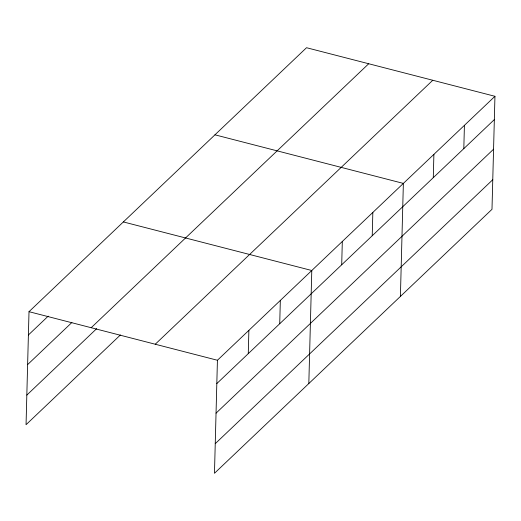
<?xml version="1.0" encoding="UTF-8"?>
<svg xmlns="http://www.w3.org/2000/svg" width="521" height="521" viewBox="0 0 521 521"><rect width="100%" height="100%" fill="white"/><g stroke="black" fill="none" stroke-linecap="round" stroke-linejoin="round"><path stroke-width="0.78" d="M494.95 96.294L217.426 360.258L214.47 473.283L491.993 209.318L494.95 96.294L306.53 47.717L29.007 311.682L26.05 424.706L120.41 334.957M248.27 353.648L248.882 330.347M279.725 323.73L280.331 300.428M308.823 383.534L311.786 270.51L123.366 221.933M341.704 264.779L342.31 241.477M372.228 235.746L372.841 212.438M400.408 296.429L403.365 183.405L214.952 134.822M433.283 177.668L433.895 154.366M463.814 148.635L464.419 125.333M28.401 334.983L48.206 316.149M27.626 364.596L71.891 322.486M91.188 327.716L368.712 63.744M26.825 395.1L96.717 328.614M155.251 344.231L432.775 80.267M216.821 383.567L494.338 119.596M216.039 413.173L493.563 149.208M215.245 443.677L492.768 179.712M29.007 311.682L217.426 360.258"/></g></svg>
